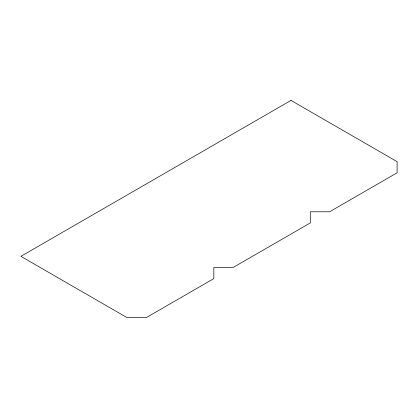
<?xml version="1.0" encoding="UTF-8"?>
<svg xmlns="http://www.w3.org/2000/svg" width="418" height="418" viewBox="0 0 418 418"><rect width="100%" height="100%" fill="white"/><g stroke="black" fill="none" stroke-linecap="round" stroke-linejoin="round"><path stroke-width="0.63" d="M290.991 100.404L20.9 256.339L127.009 317.596L146.3 317.596L213.823 278.613L213.823 267.478L233.113 267.478L310.287 222.925L310.287 211.785L329.577 211.785L397.1 172.801L397.1 161.661L290.991 100.404"/></g></svg>
